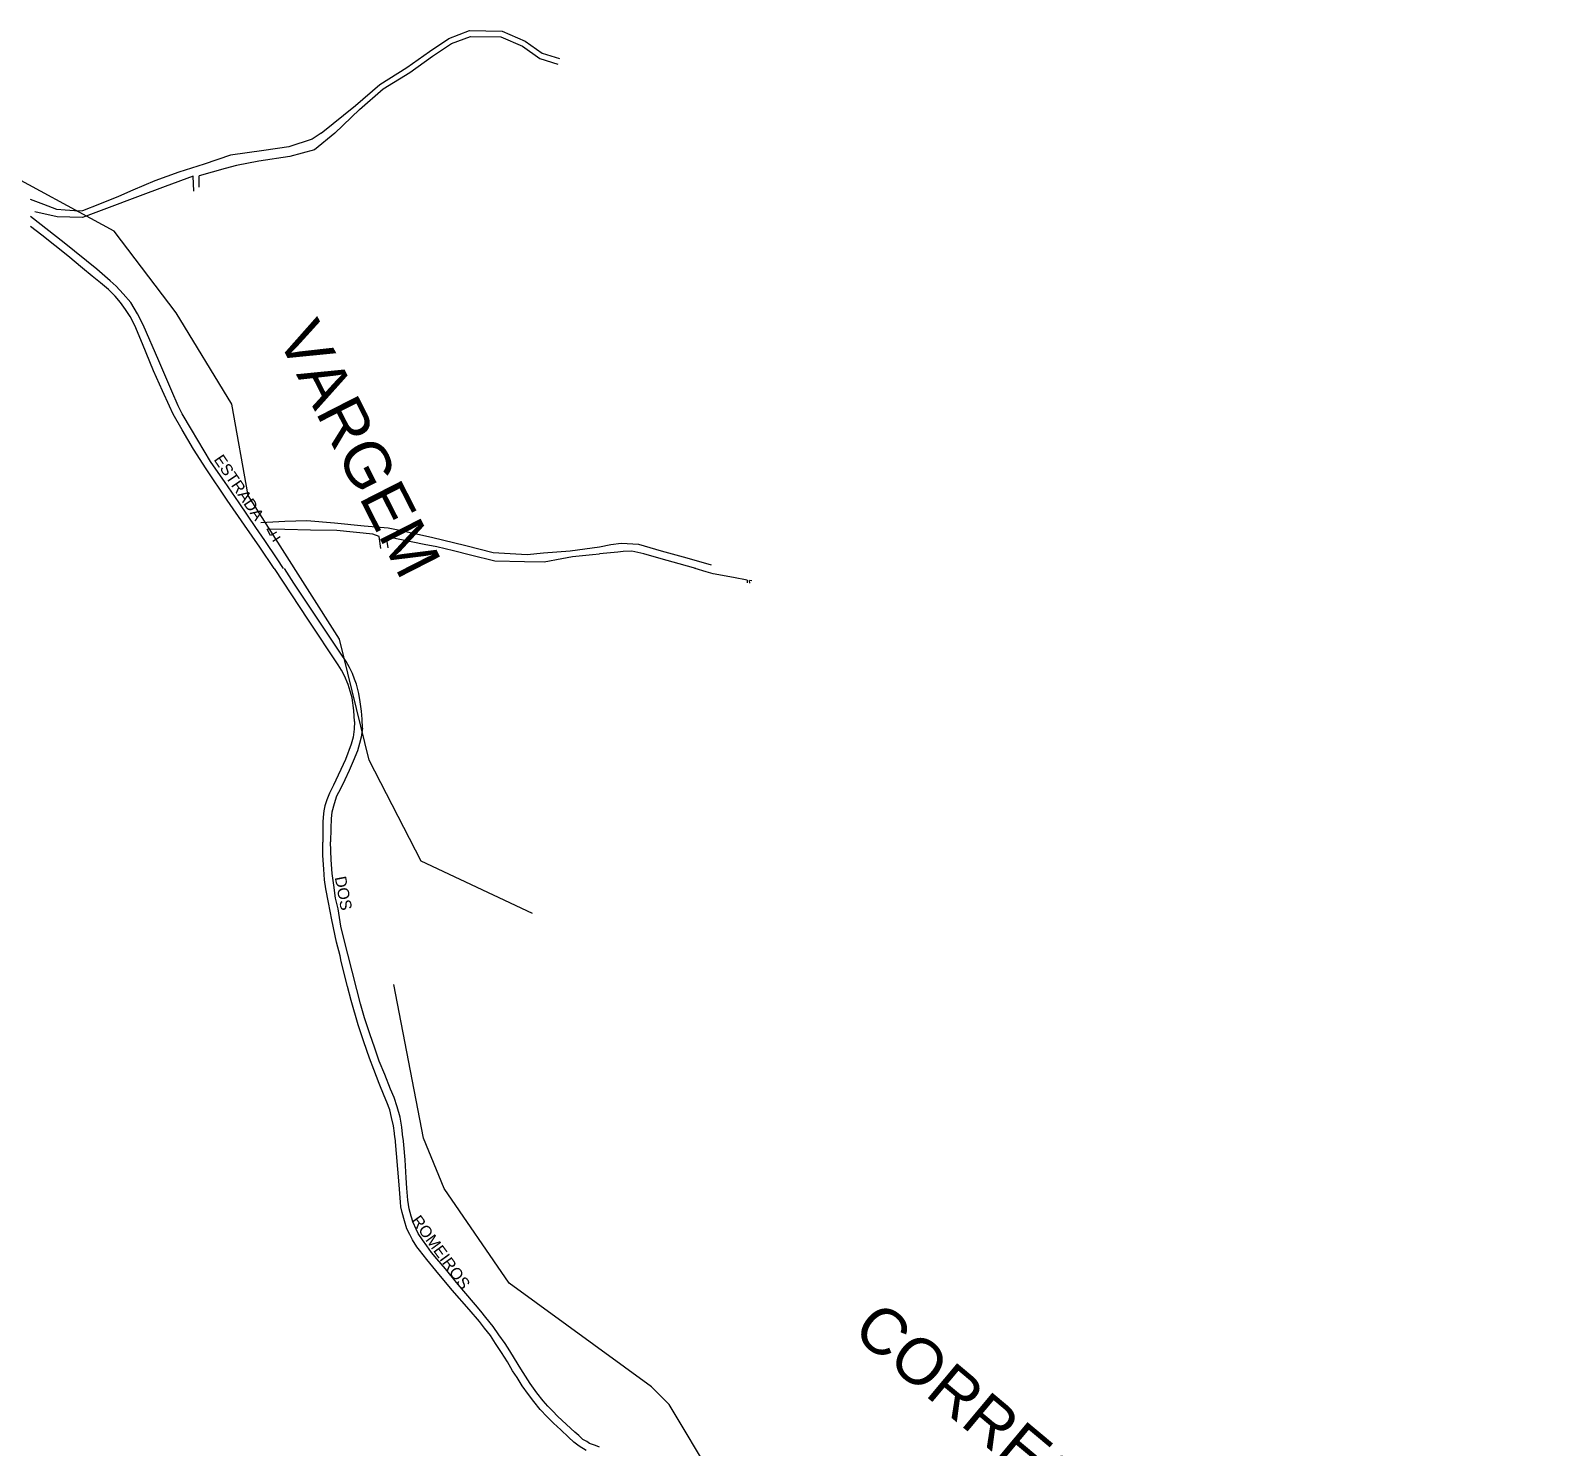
# Model space of a CAD drawing. Header units: millimetres. Extents: x 583 to 26013, y 350 to 21391.
# Drawn here: x 11091 to 12436, y 8112 to 9356 of the extents above; entities that cross this region are included whole.
import ezdxf

# ---------------------------------------------------------------- set-up
doc = ezdxf.new("R2010")
doc.units = ezdxf.units.MM
for name, color, linetype in [('105-QUADRAS_ESTRADAS', 80, 'Continuous'), ('110-CERCA_DE_ARAME', 10, 'Continuous'), ('ESTRADA ROMEIROS', 210, 'Continuous'), ('RIOS', 140, 'Continuous')]:
    doc.layers.add(name, color=color, linetype=linetype)
doc.styles.add('EU', font='arial.ttf', dxfattribs={"height": 10})

msp = doc.modelspace()

# ---------------------------------------------------------------- linework, layer by layer
at = {"color": 0, "linetype": 'Continuous'}
for points in [[(11346.41551, 9266.50241), (11376.68054, 9290.80089), (11398.12741, 9309.24092), (11421.72315, 9323.97688), (11441.63158, 9338.04757), (11458.72282, 9349.60039), (11476.73763, 9356.48302), (11505.5068, 9355.9604), (11525.89991, 9347.0779), (11540.76613, 9336.5359), (11556.07031, 9331.90185)], [(11358.41551, 9266.40241), (11380.1416, 9287.18267), (11401.09866, 9305.20156), (11424.49258, 9319.81148), (11444.47484, 9333.93435), (11461.04552, 9345.1353), (11477.6163, 9351.46623), (11504.42179, 9350.97928), (11523.42934, 9342.70029), (11538.53796, 9331.98639), (11554.6213, 9327.11641)]]:
    msp.add_lwpolyline(points, dxfattribs=at)
at = {"layer": '105-QUADRAS_ESTRADAS', "color": 0, "linetype": 'Continuous'}
msp.add_line((11296.91551, 8908.60241), (11289.11551, 8919.90241), dxfattribs=at)
at = {"layer": '110-CERCA_DE_ARAME', "color": 0, "linetype": 'Continuous'}
for p, q in [((11338.71551, 9261.00241), (11318.21551, 9254.30241)), ((11346.41551, 9266.50241), (11338.71551, 9261.00241)), ((11358.41551, 9266.40241), (11340.71551, 9251.70241)), ((11266.71551, 9247.00241), (11243.71551, 9239.30241)), ((11296.21551, 9251.30241), (11266.71551, 9247.00241)), ((11291.71551, 9241.80241), (11272.01551, 9238.10241)), ((11318.91551, 9246.00241), (11291.71551, 9241.80241)), ((11318.21551, 9254.30241), (11296.21551, 9251.30241)), ((11340.71551, 9251.70241), (11318.91551, 9246.00241)), ((11221.41551, 9232.00241), (11200.31551, 9224.60241)), ((11234.11551, 9228.50241), (11209.41551, 9219.60241)), ((11243.71551, 9239.30241), (11221.41551, 9232.00241)), ((11234.51551, 9215.40241), (11234.11551, 9228.50241)), ((11262.11551, 9235.50241), (11239.21551, 9228.90241)), ((11239.21551, 9219.00241), (11239.21551, 9228.90241)), ((11272.01551, 9238.10241), (11262.11551, 9235.50241)), ((11181.11551, 9216.30241), (11168.41551, 9210.80241)), ((11200.31551, 9224.60241), (11181.11551, 9216.30241)), ((11209.41551, 9219.60241), (11185.01551, 9210.60241)), ((11102.91551, 9203.60241), (11091.21551, 9208.20241)), ((11091.21551, 9207.90241), (11091.21551, 9207.90241)), ((11114.11551, 9199.40241), (11102.91551, 9203.60241)), ((11151.61551, 9204.10241), (11136.91551, 9198.30241)), ((11168.41551, 9210.80241), (11151.61551, 9204.10241)), ((11185.01551, 9210.60241), (11157.91551, 9200.20241)), ((11114.41551, 9193.00241), (11094.81551, 9197.30241)), ((11121.51551, 9198.80241), (11114.11551, 9199.40241)), ((11136.81551, 9192.20241), (11114.41551, 9193.00241)), ((11133.91551, 9197.80241), (11121.51551, 9198.80241)), ((11136.91551, 9198.30241), (11133.91551, 9197.80241)), ((11157.91551, 9200.20241), (11136.81551, 9192.20241)), ((11314.71551, 8925.30241), (11293.61551, 8924.20241)), ((11301.91551, 8912.80241), (11299.01551, 8918.50241)), ((11314.61551, 8918.20241), (11299.01551, 8918.50241)), ((11334.01551, 8925.90241), (11314.71551, 8925.30241)), ((11358.11551, 8923.70241), (11334.01551, 8925.90241)), ((11384.31551, 8921.10241), (11358.11551, 8923.70241)), ((11405.31551, 8919.50241), (11384.31551, 8921.10241)), ((11414.11551, 8917.50241), (11405.31551, 8919.50241)), ((11307.11551, 8916.00241), (11301.91551, 8912.80241)), ((11310.51551, 8911.70241), (11304.11551, 8907.80241)), ((11337.11551, 8917.60241), (11314.61551, 8918.20241)), ((11360.31551, 8917.20241), (11337.11551, 8917.60241)), ((11391.81551, 8914.10241), (11360.31551, 8917.20241)), ((11397.41551, 8912.00241), (11391.81551, 8914.10241)), ((11398.81551, 8901.40241), (11397.41551, 8912.00241)), ((11405.51551, 8902.00241), (11403.81551, 8911.40241)), ((11407.11551, 8911.20241), (11403.81551, 8911.40241)), ((11437.11551, 8905.10241), (11407.11551, 8911.20241)), ((11443.41551, 8911.10241), (11414.11551, 8917.50241)), ((11448.01551, 8903.00241), (11437.11551, 8905.10241)), ((11473.51551, 8903.80241), (11443.41551, 8911.10241)), ((11610.11551, 8905.90241), (11601.11551, 8904.60241)), ((11625.51551, 8904.90241), (11610.11551, 8905.90241)), ((11462.91551, 8899.40241), (11448.01551, 8903.00241)), ((11477.71551, 8895.60241), (11462.91551, 8899.40241)), ((11497.51551, 8897.70241), (11473.51551, 8903.80241)), ((11499.01551, 8890.40241), (11477.71551, 8895.60241)), ((11527.51551, 8896.10241), (11497.51551, 8897.70241)), ((11541.81551, 8897.50241), (11527.51551, 8896.10241)), ((11565.21551, 8899.20241), (11541.81551, 8897.50241)), ((11558.01551, 8892.50241), (11542.41551, 8889.50241)), ((11567.41551, 8894.30241), (11558.01551, 8892.50241)), ((11591.11551, 8902.70241), (11565.21551, 8899.20241)), ((11584.81551, 8895.90241), (11567.41551, 8894.30241)), ((11591.11551, 8896.60241), (11584.81551, 8895.90241)), ((11601.11551, 8904.60241), (11591.21551, 8902.60241)), ((11607.11551, 8898.30241), (11591.21551, 8896.80241)), ((11611.91551, 8898.80241), (11607.11551, 8898.30241)), ((11619.51551, 8899.10241), (11611.91551, 8898.80241)), ((11630.01551, 8896.70241), (11619.51551, 8899.10241)), ((11645.71551, 8899.20241), (11625.51551, 8904.90241)), ((11645.21551, 8892.30241), (11630.01551, 8896.70241)), ((11661.11551, 8888.00241), (11645.21551, 8892.30241)), ((11668.11551, 8892.90241), (11645.71551, 8899.20241)), ((11689.61551, 8886.90241), (11668.11551, 8892.90241)), ((11525.31551, 8889.80241), (11499.01551, 8890.40241)), ((11542.41551, 8889.50241), (11525.31551, 8889.80241)), ((11675.61551, 8884.00241), (11661.11551, 8888.00241)), ((11684.91551, 8881.10241), (11675.21551, 8883.90241)), ((11691.01551, 8879.40241), (11684.91551, 8881.10241)), ((11708.81551, 8875.90241), (11691.01551, 8879.40241)), ((11720.71551, 8873.60241), (11708.81551, 8875.90241)), ((11720.71551, 8873.60241), (11720.71551, 8871.50241)), ((11723.11551, 8871.00241), (11723.01551, 8873.30241)), ((11725.01551, 8873.10241), (11723.01551, 8873.30241))]:
    msp.add_line(p, q, dxfattribs=at)
at = {"layer": 'ESTRADA ROMEIROS', "color": 0, "linetype": 'Continuous'}
for p, q in [((11120.81551, 9170.10241), (11091.21551, 9193.30241)), ((11101.11551, 9176.80241), (11091.21551, 9184.40241)), ((11123.81551, 9158.70241), (11101.11551, 9176.80241)), ((11149.41551, 9146.90241), (11120.81551, 9170.10241)), ((11136.81551, 9147.80241), (11123.81551, 9158.70241)), ((11145.31551, 9140.80241), (11136.81551, 9147.80241)), ((11152.71551, 9135.00241), (11145.31551, 9140.80241)), ((11161.11551, 9136.80241), (11149.41551, 9146.90241)), ((11159.61551, 9129.10241), (11152.71551, 9135.00241)), ((11166.31551, 9132.00241), (11161.11551, 9136.80241)), ((11165.51551, 9123.10241), (11159.61551, 9129.10241)), ((11170.21551, 9117.50241), (11165.51551, 9123.10241)), ((11172.41551, 9125.30241), (11166.31551, 9132.00241)), ((11179.11551, 9117.50241), (11172.41551, 9125.30241)), ((11174.71551, 9111.60241), (11170.21551, 9117.50241)), ((11178.71551, 9105.20241), (11174.71551, 9111.60241)), ((11185.01551, 9107.80241), (11179.11551, 9117.50241)), ((11190.11551, 9098.10241), (11185.01551, 9107.80241)), ((11182.91551, 9097.30241), (11178.71551, 9105.20241)), ((11189.61551, 9081.20241), (11182.91551, 9097.30241)), ((11203.81551, 9066.40241), (11190.11551, 9098.10241)), ((11199.31551, 9057.70241), (11189.61551, 9081.20241)), ((11215.21551, 9039.70241), (11203.81551, 9066.40241)), ((11207.11551, 9040.00241), (11199.31551, 9057.70241)), ((11213.11551, 9026.50241), (11207.11551, 9040.00241)), ((11220.71551, 9026.80241), (11215.21551, 9039.70241)), ((11216.41551, 9019.40241), (11213.11551, 9026.50241)), ((11224.31551, 9019.70241), (11220.71551, 9026.80241)), ((11224.31551, 9005.70241), (11216.41551, 9019.40241)), ((11232.51551, 9006.00241), (11224.31551, 9019.70241)), ((11234.41551, 8988.80241), (11224.31551, 9005.70241)), ((11249.21551, 8977.90241), (11232.51551, 9006.00241)), ((11245.31551, 8971.40241), (11234.41551, 8988.80241)), ((11256.01551, 8968.20241), (11249.21551, 8977.90241)), ((11264.01551, 8943.90241), (11245.31551, 8971.40241)), ((11261.51551, 8960.40241), (11256.01551, 8968.20241)), ((11274.31551, 8941.50241), (11261.51551, 8960.40241)), ((11279.11551, 8922.00241), (11264.01551, 8943.90241)), ((11289.11551, 8919.90241), (11274.31551, 8941.50241)), ((11292.51551, 8902.60241), (11279.11551, 8922.00241)), ((11307.91551, 8892.40241), (11296.91551, 8908.60241)), ((11305.21551, 8884.00241), (11292.51551, 8902.60241)), ((11313.51551, 8884.00241), (11307.91551, 8892.40241)), ((11335.51551, 8838.60241), (11305.41551, 8883.90241)), ((11314.21551, 8884.00241), (11314.21551, 8884.00241)), ((11322.41551, 8871.10241), (11314.21551, 8883.90241)), ((11341.21551, 8842.90241), (11322.41551, 8871.10241)), ((11361.41551, 8799.40241), (11335.51551, 8838.60241)), ((11363.41551, 8809.70241), (11341.21551, 8842.90241)), ((11364.51551, 8794.50241), (11361.41551, 8799.40241)), ((11368.41551, 8802.20241), (11363.41551, 8809.70241)), ((11371.31551, 8797.00241), (11368.41551, 8802.20241)), ((11367.01551, 8789.80241), (11364.51551, 8794.50241)), ((11370.31551, 8781.90241), (11367.01551, 8789.80241)), ((11374.11551, 8791.80241), (11371.31551, 8797.00241)), ((11375.81551, 8786.70241), (11374.11551, 8791.80241)), ((11377.41551, 8782.30241), (11375.81551, 8786.70241)), ((11373.61551, 8770.40241), (11370.31551, 8781.90241)), ((11379.71551, 8774.20241), (11377.41551, 8782.30241)), ((11380.91551, 8766.80241), (11379.71551, 8774.20241)), ((11375.11551, 8759.10241), (11373.61551, 8770.40241)), ((11375.81551, 8749.40241), (11375.11551, 8759.10241)), ((11382.01551, 8758.60241), (11380.91551, 8766.80241)), ((11382.51551, 8751.60241), (11382.01551, 8758.60241)), ((11375.81551, 8749.40241), (11375.61551, 8742.70241)), ((11382.81551, 8743.70241), (11381.51551, 8735.80241)), ((11382.81551, 8743.70241), (11382.51551, 8751.60241)), ((11374.71551, 8735.90241), (11373.01551, 8729.50241)), ((11375.61551, 8742.70241), (11374.71551, 8735.90241)), ((11380.31551, 8730.30241), (11378.31551, 8723.80241)), ((11381.51551, 8735.80241), (11380.31551, 8730.30241)), ((11373.01551, 8729.50241), (11367.91551, 8716.20241)), ((11378.31551, 8723.80241), (11374.61551, 8714.80241)), ((11367.91551, 8716.20241), (11357.21551, 8693.70241)), ((11371.01551, 8706.40241), (11367.31551, 8698.30241)), ((11374.61551, 8714.80241), (11371.01551, 8706.40241)), ((11357.21551, 8693.70241), (11353.91551, 8686.60241)), ((11363.51551, 8690.40241), (11360.11551, 8683.80241)), ((11367.31551, 8698.30241), (11363.51551, 8690.40241)), ((11351.51551, 8680.70241), (11349.81551, 8675.50241)), ((11353.91551, 8686.60241), (11351.51551, 8680.70241)), ((11358.01551, 8677.10241), (11356.01551, 8669.90241)), ((11360.11551, 8683.80241), (11358.01551, 8677.10241)), ((11348.31551, 8665.50241), (11348.11551, 8661.10241)), ((11348.71551, 8671.00241), (11348.31551, 8665.50241)), ((11349.81551, 8675.50241), (11348.71551, 8671.00241)), ((11355.41551, 8664.40241), (11354.91551, 8655.50241)), ((11356.01551, 8669.90241), (11355.41551, 8664.40241)), ((11348.11551, 8661.10241), (11348.01551, 8643.40241)), ((11354.91551, 8655.50241), (11354.81551, 8643.70241)), ((11348.11551, 8631.90241), (11348.01551, 8643.40241)), ((11355.31551, 8628.00241), (11354.81551, 8643.70241)), ((11348.71551, 8619.90241), (11348.11551, 8631.90241)), ((11356.31551, 8616.10241), (11355.31551, 8628.00241)), ((11349.51551, 8610.30241), (11348.71551, 8619.90241)), ((11350.51551, 8602.60241), (11349.51551, 8610.30241)), ((11357.71551, 8605.80241), (11356.31551, 8616.10241)), ((11352.81551, 8590.60241), (11350.51551, 8602.60241)), ((11359.21551, 8594.20241), (11357.71551, 8605.80241)), ((11356.01551, 8575.20241), (11352.81551, 8590.60241)), ((11361.41551, 8585.10241), (11359.21551, 8594.20241)), ((11363.81551, 8569.60241), (11361.41551, 8585.10241)), ((11360.11551, 8555.70241), (11356.01551, 8575.20241)), ((11365.81551, 8561.20241), (11363.81551, 8569.60241)), ((11363.11551, 8543.70241), (11360.11551, 8555.70241)), ((11377.71551, 8514.10241), (11365.81551, 8561.20241)), ((11364.11551, 8538.80241), (11363.11551, 8543.70241)), ((11369.71551, 8516.80241), (11364.11551, 8538.80241)), ((11372.81551, 8504.50241), (11369.71551, 8516.80241)), ((11378.91551, 8483.10241), (11372.81551, 8504.50241)), ((11381.11551, 8501.60241), (11377.71551, 8514.10241)), ((11384.51551, 8489.30241), (11381.11551, 8501.60241)), ((11389.21551, 8475.20241), (11384.51551, 8489.30241)), ((11384.01551, 8468.20241), (11378.91551, 8483.10241)), ((11393.71551, 8462.50241), (11389.21551, 8475.20241)), ((11389.11551, 8453.90241), (11384.01551, 8468.20241)), ((11397.51551, 8451.10241), (11393.71551, 8462.50241)), ((11392.71551, 8443.80241), (11389.11551, 8453.90241)), ((11402.31551, 8439.40241), (11397.51551, 8451.10241)), ((11397.41551, 8431.40241), (11392.71551, 8443.80241)), ((11407.51551, 8426.40241), (11402.31551, 8439.40241)), ((11402.01551, 8420.70241), (11397.41551, 8431.40241)), ((11404.31551, 8415.10241), (11402.01551, 8420.70241)), ((11410.71551, 8419.10241), (11407.51551, 8426.40241)), ((11406.81551, 8408.40241), (11404.31551, 8415.10241)), ((11408.41551, 8401.60241), (11406.81551, 8408.40241)), ((11413.21551, 8411.10241), (11410.71551, 8419.10241)), ((11415.81551, 8401.90241), (11413.21551, 8411.10241)), ((11410.01551, 8394.40241), (11408.41551, 8401.60241)), ((11410.91551, 8387.80241), (11410.01551, 8394.40241)), ((11417.31551, 8393.30241), (11415.81551, 8401.90241)), ((11411.31551, 8384.00241), (11410.91551, 8387.80241)), ((11414.91551, 8342.60241), (11411.51551, 8383.90241)), ((11418.31551, 8384.00241), (11417.31551, 8393.30241)), ((11419.01551, 8377.60241), (11418.61551, 8383.90241)), ((11420.31551, 8364.40241), (11419.01551, 8377.60241)), ((11421.21551, 8348.60241), (11420.31551, 8364.40241)), ((11416.11551, 8327.30241), (11414.91551, 8342.60241)), ((11421.71551, 8339.60241), (11421.21551, 8348.60241)), ((11416.41551, 8323.10241), (11416.11551, 8327.30241)), ((11422.71551, 8329.10241), (11421.71551, 8339.60241)), ((11423.91551, 8321.40241), (11422.71551, 8329.10241)), ((11417.61551, 8318.30241), (11416.41551, 8323.10241)), ((11419.81551, 8310.80241), (11417.61551, 8318.30241)), ((11425.61551, 8315.10241), (11423.91551, 8321.40241)), ((11427.41551, 8309.30241), (11425.61551, 8315.10241)), ((11421.81551, 8303.90241), (11419.81551, 8310.80241)), ((11424.51551, 8298.80241), (11421.81551, 8303.90241)), ((11430.01551, 8303.60241), (11427.41551, 8309.30241)), ((11431.81551, 8299.60241), (11430.01551, 8303.60241)), ((11426.81551, 8294.30241), (11424.51551, 8298.80241)), ((11430.71551, 8288.00241), (11426.81551, 8294.30241)), ((11432.91551, 8285.20241), (11430.71551, 8288.00241)), ((11435.41551, 8294.10241), (11431.81551, 8299.60241)), ((11439.31551, 8288.90241), (11435.41551, 8294.10241)), ((11443.41551, 8283.10241), (11439.31551, 8288.90241)), ((11439.31551, 8276.80241), (11432.91551, 8285.20241)), ((11447.31551, 8267.10241), (11439.31551, 8276.80241)), ((11448.21551, 8277.40241), (11443.41551, 8283.10241)), ((11455.71551, 8268.60241), (11448.21551, 8277.40241)), ((11461.71551, 8250.10241), (11447.31551, 8267.10241)), ((11465.41551, 8256.80241), (11455.71551, 8268.60241)), ((11476.51551, 8233.00241), (11461.71551, 8250.10241)), ((11471.91551, 8249.20241), (11465.41551, 8256.80241)), ((11482.11551, 8237.20241), (11471.91551, 8249.20241)), ((11485.71551, 8222.40241), (11476.51551, 8233.00241)), ((11486.71551, 8231.50241), (11482.11551, 8237.20241)), ((11490.01551, 8216.60241), (11485.71551, 8222.40241)), ((11491.21551, 8225.90241), (11486.71551, 8231.50241)), ((11497.61551, 8218.00241), (11491.21551, 8225.90241)), ((11495.21551, 8210.00241), (11490.01551, 8216.60241)), ((11499.81551, 8203.10241), (11495.21551, 8210.00241)), ((11502.71551, 8210.80241), (11497.61551, 8218.00241)), ((11508.11551, 8203.20241), (11502.71551, 8210.80241)), ((11505.11551, 8195.20241), (11499.81551, 8203.10241)), ((11510.21551, 8187.00241), (11505.11551, 8195.20241)), ((11512.21551, 8196.60241), (11508.11551, 8203.20241)), ((11516.51551, 8189.90241), (11512.21551, 8196.60241)), ((11514.71551, 8179.20241), (11510.21551, 8187.00241)), ((11518.61551, 8173.30241), (11514.71551, 8179.20241)), ((11522.01551, 8180.90241), (11516.51551, 8189.90241)), ((11526.01551, 8174.40241), (11522.01551, 8180.90241)), ((11523.21551, 8165.90241), (11518.61551, 8173.30241)), ((11528.61551, 8158.30241), (11523.21551, 8165.90241)), ((11530.31551, 8167.90241), (11526.01551, 8174.40241)), ((11536.11551, 8159.70241), (11530.31551, 8167.90241)), ((11533.41551, 8152.20241), (11528.61551, 8158.30241)), ((11539.01551, 8145.10241), (11533.41551, 8152.20241)), ((11541.61551, 8152.80241), (11536.11551, 8159.70241)), ((11545.81551, 8148.10241), (11541.61551, 8152.80241)), ((11545.11551, 8138.60241), (11539.01551, 8145.10241)), ((11550.71551, 8133.10241), (11545.11551, 8138.60241)), ((11550.11551, 8143.60241), (11545.81551, 8148.10241)), ((11554.21551, 8139.30241), (11550.11551, 8143.60241)), ((11562.01551, 8132.00241), (11554.21551, 8139.30241)), ((11557.01551, 8127.30241), (11550.71551, 8133.10241)), ((11563.81551, 8120.70241), (11557.01551, 8127.30241)), ((11569.41551, 8125.20241), (11562.01551, 8132.00241)), ((11572.91551, 8122.30241), (11569.41551, 8125.20241)), ((11568.61551, 8116.40241), (11563.81551, 8120.70241)), ((11573.11551, 8113.00241), (11568.61551, 8116.40241)), ((11576.51551, 8118.90241), (11572.91551, 8122.30241)), ((11579.31551, 8109.10241), (11573.11551, 8113.00241)), ((11579.91551, 8116.90241), (11576.51551, 8118.90241)), ((11582.41551, 8115.30241), (11579.91551, 8116.90241)), ((11587.71551, 8113.40241), (11582.41551, 8115.30241)), ((11591.11551, 8112.00241), (11587.71551, 8113.40241))]:
    msp.add_line(p, q, dxfattribs=at)
at = {"layer": 'RIOS', "lineweight": 25, "flags": 128}
for points in [[(11532.1111, 8580.82749), (11434.50781, 8626.72313), (11388.57699, 8715.64609), (11362.74058, 8821.77968), (11282.36156, 8947.99266), (11268.00811, 9028.31019), (11219.20647, 9108.62752), (11164.66351, 9180.33943), (11058.44843, 9237.70904), (11021.1294, 9266.39364), (10975.19858, 9352.44805)], [(11691.28071, 8084.58101), (11652.26682, 8149.55405), (11636.66134, 8165.14759), (11511.8171, 8256.10981), (11454.59698, 8339.27526), (11436.39041, 8383.45704), (11410.38126, 8518.60084)]]:
    msp.add_lwpolyline(points, dxfattribs=at)

# ---------------------------------------------------------------- texts
at = {"color": 0, "linetype": 'Continuous', "lineweight": 20, "style": 'EU'}
for s, rotation, p in [('ESTRADA', 304.0578135, (11251.72626, 8979.68563)), ('DOS ', 280.75183015, (11358.38221, 8612.64337)), ('ROMEIROS', 306.04121963, (11425.36052, 8311.13556))]:
    msp.add_text(s, height=10, rotation=rotation, dxfattribs=at).set_placement(p)
at = {"layer": 'RIOS', "lineweight": 25, "char_height": 40, "attachment_point": 1, "style": 'EU'}
for s, insert, width, rotation in [('VARGEM', (11342.91321, 9106.04589), 340.175768, 297.04876202), ('CORREGO DO CRUZEIRINHO', (11837.50559, 8242.50788), 1037.5469185, 320.08527996)]:
    msp.add_mtext(s, dxfattribs=dict(at, insert=insert, width=width, rotation=rotation))

doc.saveas('drawing.dxf')
